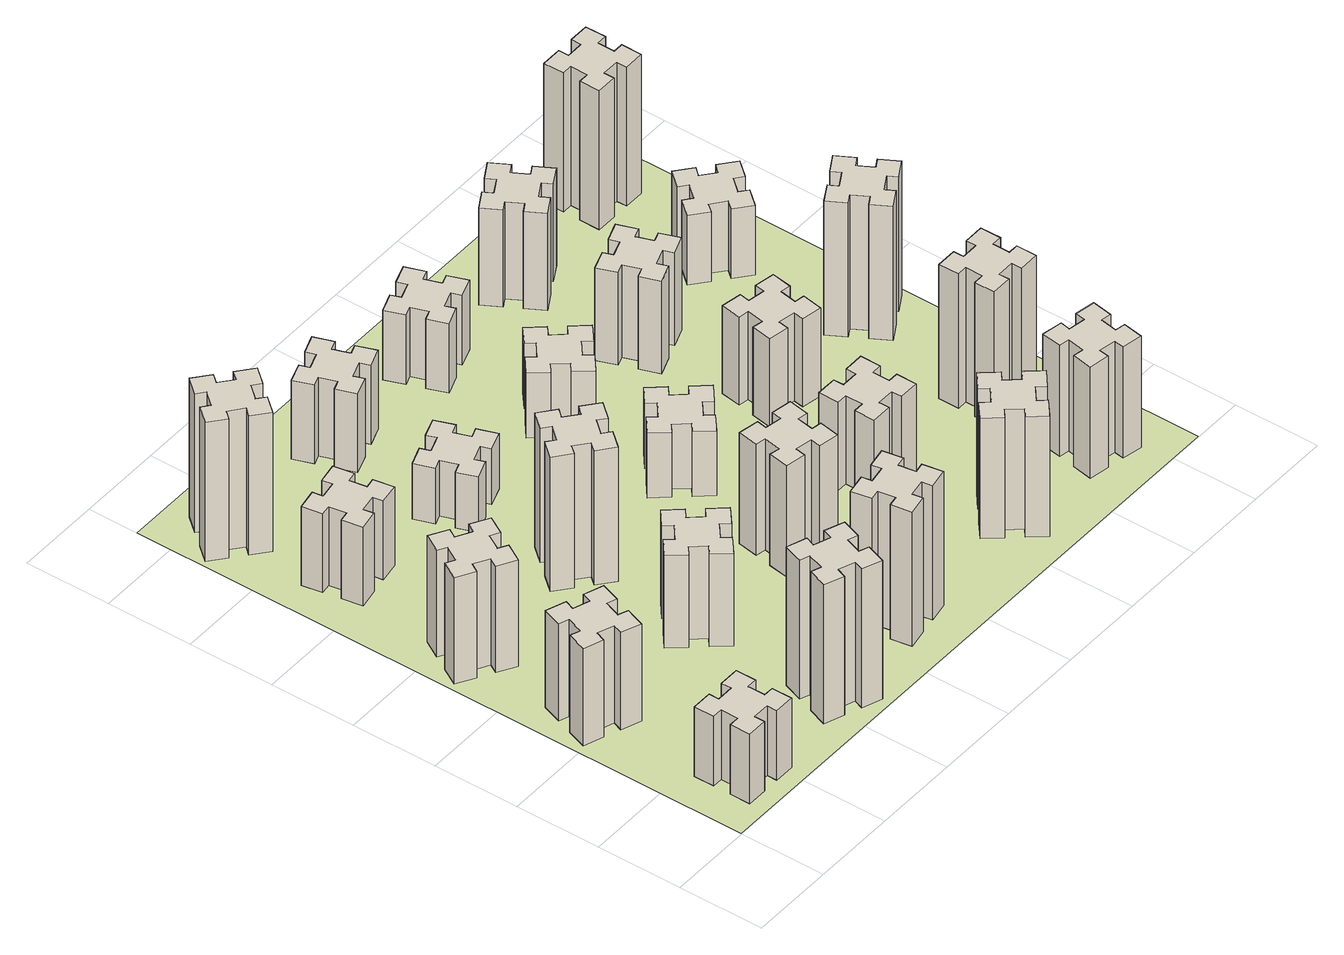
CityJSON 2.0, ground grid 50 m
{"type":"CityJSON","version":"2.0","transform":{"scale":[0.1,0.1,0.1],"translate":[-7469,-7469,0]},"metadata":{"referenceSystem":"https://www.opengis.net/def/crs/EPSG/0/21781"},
"CityObjects":{
"building1":{"type":"Building","attributes":{"class":"1000","function":"1000","usage":"1000","yearOfConstruction":2016,"roofType":"1000","measuredHeight":45,"storeysAboveGround":30,"storeysBelowGround":0},"geometry":[{"type":"Solid","lod":"1","boundaries":[[[[0,1,2,3,4,5,6,7,8,9,10,11,12,13,14,15,16,17,18,19]],[[17,16,20,21]],[[16,15,22,20]],[[15,14,23,22]],[[14,13,24,23]],[[13,12,25,24]],[[12,11,26,25]],[[11,10,27,26]],[[10,9,28,27]],[[9,8,29,28]],[[8,7,30,29]],[[7,6,31,30]],[[6,5,32,31]],[[5,4,33,32]],[[4,3,34,33]],[[3,2,35,34]],[[2,1,36,35]],[[1,0,37,36]],[[0,19,38,37]],[[19,18,39,38]],[[18,17,21,39]],[[24,25,26,27,28,29,30,31,32,33,34,35,36,37,38,39,21,20,22,23]]]]}]},
"building2":{"type":"Building","attributes":{"class":"1000","function":"1000","usage":"1000","yearOfConstruction":2016,"roofType":"1000","measuredHeight":63,"storeysAboveGround":30,"storeysBelowGround":0},"geometry":[{"type":"Solid","lod":"1","boundaries":[[[[40,41,42,43,44,45,46,47,48,49,50,51,52,53,54,55,56,57,58,59]],[[57,56,60,61]],[[56,55,62,60]],[[55,54,63,62]],[[54,53,64,63]],[[53,52,65,64]],[[52,51,66,65]],[[51,50,67,66]],[[50,49,68,67]],[[49,48,69,68]],[[48,47,70,69]],[[47,46,71,70]],[[46,45,72,71]],[[45,44,73,72]],[[44,43,74,73]],[[43,42,75,74]],[[42,41,76,75]],[[41,40,77,76]],[[40,59,78,77]],[[59,58,79,78]],[[58,57,61,79]],[[64,65,66,67,68,69,70,71,72,73,74,75,76,77,78,79,61,60,62,63]]]]}]},
"building3":{"type":"Building","attributes":{"class":"1000","function":"1000","usage":"1000","yearOfConstruction":2016,"roofType":"1000","measuredHeight":69,"storeysAboveGround":30,"storeysBelowGround":0},"geometry":[{"type":"Solid","lod":"1","boundaries":[[[[80,81,82,83,84,85,86,87,88,89,90,91,92,93,94,95,96,97,98,99]],[[97,96,100,101]],[[96,95,102,100]],[[95,94,103,102]],[[94,93,104,103]],[[93,92,105,104]],[[92,91,106,105]],[[91,90,107,106]],[[90,89,108,107]],[[89,88,109,108]],[[88,87,110,109]],[[87,86,111,110]],[[86,85,112,111]],[[85,84,113,112]],[[84,83,114,113]],[[83,82,115,114]],[[82,81,116,115]],[[81,80,117,116]],[[80,99,118,117]],[[99,98,119,118]],[[98,97,101,119]],[[104,105,106,107,108,109,110,111,112,113,114,115,116,117,118,119,101,100,102,103]]]]}]},
"building4":{"type":"Building","attributes":{"class":"1000","function":"1000","usage":"1000","yearOfConstruction":2016,"roofType":"1000","measuredHeight":51,"storeysAboveGround":30,"storeysBelowGround":0},"geometry":[{"type":"Solid","lod":"1","boundaries":[[[[120,121,122,123,124,125,126,127,128,129,130,131,132,133,134,135,136,137,138,139]],[[137,136,140,141]],[[136,135,142,140]],[[135,134,143,142]],[[134,133,144,143]],[[133,132,145,144]],[[132,131,146,145]],[[131,130,147,146]],[[130,129,148,147]],[[129,128,149,148]],[[128,127,150,149]],[[127,126,151,150]],[[126,125,152,151]],[[125,124,153,152]],[[124,123,154,153]],[[123,122,155,154]],[[122,121,156,155]],[[121,120,157,156]],[[120,139,158,157]],[[139,138,159,158]],[[138,137,141,159]],[[144,145,146,147,148,149,150,151,152,153,154,155,156,157,158,159,141,140,142,143]]]]}]},
"building5":{"type":"Building","attributes":{"class":"1000","function":"1000","usage":"1000","yearOfConstruction":2016,"roofType":"1000","measuredHeight":90,"storeysAboveGround":30,"storeysBelowGround":0},"geometry":[{"type":"Solid","lod":"1","boundaries":[[[[160,161,162,163,164,165,166,167,168,169,170,171,172,173,174,175,176,177,178,179]],[[177,176,180,181]],[[176,175,182,180]],[[175,174,183,182]],[[174,173,184,183]],[[173,172,185,184]],[[172,171,186,185]],[[171,170,187,186]],[[170,169,188,187]],[[169,168,189,188]],[[168,167,190,189]],[[167,166,191,190]],[[166,165,192,191]],[[165,164,193,192]],[[164,163,194,193]],[[163,162,195,194]],[[162,161,196,195]],[[161,160,197,196]],[[160,179,198,197]],[[179,178,199,198]],[[178,177,181,199]],[[184,185,186,187,188,189,190,191,192,193,194,195,196,197,198,199,181,180,182,183]]]]}]},
"building6":{"type":"Building","attributes":{"class":"1000","function":"1000","usage":"1000","yearOfConstruction":2016,"roofType":"1000","measuredHeight":90,"storeysAboveGround":30,"storeysBelowGround":0},"geometry":[{"type":"Solid","lod":"1","boundaries":[[[[200,201,202,203,204,205,206,207,208,209,210,211,212,213,214,215,216,217,218,219]],[[217,216,220,221]],[[216,215,222,220]],[[215,214,223,222]],[[214,213,224,223]],[[213,212,225,224]],[[212,211,226,225]],[[211,210,227,226]],[[210,209,228,227]],[[209,208,229,228]],[[208,207,230,229]],[[207,206,231,230]],[[206,205,232,231]],[[205,204,233,232]],[[204,203,234,233]],[[203,202,235,234]],[[202,201,236,235]],[[201,200,237,236]],[[200,219,238,237]],[[219,218,239,238]],[[218,217,221,239]],[[224,225,226,227,228,229,230,231,232,233,234,235,236,237,238,239,221,220,222,223]]]]}]},
"building7":{"type":"Building","attributes":{"class":"1000","function":"1000","usage":"1000","yearOfConstruction":2016,"roofType":"1000","measuredHeight":60,"storeysAboveGround":30,"storeysBelowGround":0},"geometry":[{"type":"Solid","lod":"1","boundaries":[[[[240,241,242,243,244,245,246,247,248,249,250,251,252,253,254,255,256,257,258,259]],[[257,256,260,261]],[[256,255,262,260]],[[255,254,263,262]],[[254,253,264,263]],[[253,252,265,264]],[[252,251,266,265]],[[251,250,267,266]],[[250,249,268,267]],[[249,248,269,268]],[[248,247,270,269]],[[247,246,271,270]],[[246,245,272,271]],[[245,244,273,272]],[[244,243,274,273]],[[243,242,275,274]],[[242,241,276,275]],[[241,240,277,276]],[[240,259,278,277]],[[259,258,279,278]],[[258,257,261,279]],[[264,265,266,267,268,269,270,271,272,273,274,275,276,277,278,279,261,260,262,263]]]]}]},
"building8":{"type":"Building","attributes":{"class":"1000","function":"1000","usage":"1000","yearOfConstruction":2016,"roofType":"1000","measuredHeight":87,"storeysAboveGround":30,"storeysBelowGround":0},"geometry":[{"type":"Solid","lod":"1","boundaries":[[[[280,281,282,283,284,285,286,287,288,289,290,291,292,293,294,295,296,297,298,299]],[[297,296,300,301]],[[296,295,302,300]],[[295,294,303,302]],[[294,293,304,303]],[[293,292,305,304]],[[292,291,306,305]],[[291,290,307,306]],[[290,289,308,307]],[[289,288,309,308]],[[288,287,310,309]],[[287,286,311,310]],[[286,285,312,311]],[[285,284,313,312]],[[284,283,314,313]],[[283,282,315,314]],[[282,281,316,315]],[[281,280,317,316]],[[280,299,318,317]],[[299,298,319,318]],[[298,297,301,319]],[[304,305,306,307,308,309,310,311,312,313,314,315,316,317,318,319,301,300,302,303]]]]}]},
"building9":{"type":"Building","attributes":{"class":"1000","function":"1000","usage":"1000","yearOfConstruction":2016,"roofType":"1000","measuredHeight":87,"storeysAboveGround":30,"storeysBelowGround":0},"geometry":[{"type":"Solid","lod":"1","boundaries":[[[[320,321,322,323,324,325,326,327,328,329,330,331,332,333,334,335,336,337,338,339]],[[337,336,340,341]],[[336,335,342,340]],[[335,334,343,342]],[[334,333,344,343]],[[333,332,345,344]],[[332,331,346,345]],[[331,330,347,346]],[[330,329,348,347]],[[329,328,349,348]],[[328,327,350,349]],[[327,326,351,350]],[[326,325,352,351]],[[325,324,353,352]],[[324,323,354,353]],[[323,322,355,354]],[[322,321,356,355]],[[321,320,357,356]],[[320,339,358,357]],[[339,338,359,358]],[[338,337,341,359]],[[344,345,346,347,348,349,350,351,352,353,354,355,356,357,358,359,341,340,342,343]]]]}]},
"building10":{"type":"Building","attributes":{"class":"1000","function":"1000","usage":"1000","yearOfConstruction":2016,"roofType":"1000","measuredHeight":36,"storeysAboveGround":30,"storeysBelowGround":0},"geometry":[{"type":"Solid","lod":"1","boundaries":[[[[360,361,362,363,364,365,366,367,368,369,370,371,372,373,374,375,376,377,378,379]],[[377,376,380,381]],[[376,375,382,380]],[[375,374,383,382]],[[374,373,384,383]],[[373,372,385,384]],[[372,371,386,385]],[[371,370,387,386]],[[370,369,388,387]],[[369,368,389,388]],[[368,367,390,389]],[[367,366,391,390]],[[366,365,392,391]],[[365,364,393,392]],[[364,363,394,393]],[[363,362,395,394]],[[362,361,396,395]],[[361,360,397,396]],[[360,379,398,397]],[[379,378,399,398]],[[378,377,381,399]],[[384,385,386,387,388,389,390,391,392,393,394,395,396,397,398,399,381,380,382,383]]]]}]},
"building11":{"type":"Building","attributes":{"class":"1000","function":"1000","usage":"1000","yearOfConstruction":2016,"roofType":"1000","measuredHeight":51,"storeysAboveGround":30,"storeysBelowGround":0},"geometry":[{"type":"Solid","lod":"1","boundaries":[[[[400,401,402,403,404,405,406,407,408,409,410,411,412,413,414,415,416,417,418,419]],[[417,416,420,421]],[[416,415,422,420]],[[415,414,423,422]],[[414,413,424,423]],[[413,412,425,424]],[[412,411,426,425]],[[411,410,427,426]],[[410,409,428,427]],[[409,408,429,428]],[[408,407,430,429]],[[407,406,431,430]],[[406,405,432,431]],[[405,404,433,432]],[[404,403,434,433]],[[403,402,435,434]],[[402,401,436,435]],[[401,400,437,436]],[[400,419,438,437]],[[419,418,439,438]],[[418,417,421,439]],[[424,425,426,427,428,429,430,431,432,433,434,435,436,437,438,439,421,420,422,423]]]]}]},
"building12":{"type":"Building","attributes":{"class":"1000","function":"1000","usage":"1000","yearOfConstruction":2016,"roofType":"1000","measuredHeight":72,"storeysAboveGround":30,"storeysBelowGround":0},"geometry":[{"type":"Solid","lod":"1","boundaries":[[[[440,441,442,443,444,445,446,447,448,449,450,451,452,453,454,455,456,457,458,459]],[[457,456,460,461]],[[456,455,462,460]],[[455,454,463,462]],[[454,453,464,463]],[[453,452,465,464]],[[452,451,466,465]],[[451,450,467,466]],[[450,449,468,467]],[[449,448,469,468]],[[448,447,470,469]],[[447,446,471,470]],[[446,445,472,471]],[[445,444,473,472]],[[444,443,474,473]],[[443,442,475,474]],[[442,441,476,475]],[[441,440,477,476]],[[440,459,478,477]],[[459,458,479,478]],[[458,457,461,479]],[[464,465,466,467,468,469,470,471,472,473,474,475,476,477,478,479,461,460,462,463]]]]}]},
"building13":{"type":"Building","attributes":{"class":"1000","function":"1000","usage":"1000","yearOfConstruction":2016,"roofType":"1000","measuredHeight":42,"storeysAboveGround":30,"storeysBelowGround":0},"geometry":[{"type":"Solid","lod":"1","boundaries":[[[[480,481,482,483,484,485,486,487,488,489,490,491,492,493,494,495,496,497,498,499]],[[497,496,500,501]],[[496,495,502,500]],[[495,494,503,502]],[[494,493,504,503]],[[493,492,505,504]],[[492,491,506,505]],[[491,490,507,506]],[[490,489,508,507]],[[489,488,509,508]],[[488,487,510,509]],[[487,486,511,510]],[[486,485,512,511]],[[485,484,513,512]],[[484,483,514,513]],[[483,482,515,514]],[[482,481,516,515]],[[481,480,517,516]],[[480,499,518,517]],[[499,498,519,518]],[[498,497,501,519]],[[504,505,506,507,508,509,510,511,512,513,514,515,516,517,518,519,501,500,502,503]]]]}]},
"building14":{"type":"Building","attributes":{"class":"1000","function":"1000","usage":"1000","yearOfConstruction":2016,"roofType":"1000","measuredHeight":42,"storeysAboveGround":30,"storeysBelowGround":0},"geometry":[{"type":"Solid","lod":"1","boundaries":[[[[520,521,522,523,524,525,526,527,528,529,530,531,532,533,534,535,536,537,538,539]],[[537,536,540,541]],[[536,535,542,540]],[[535,534,543,542]],[[534,533,544,543]],[[533,532,545,544]],[[532,531,546,545]],[[531,530,547,546]],[[530,529,548,547]],[[529,528,549,548]],[[528,527,550,549]],[[527,526,551,550]],[[526,525,552,551]],[[525,524,553,552]],[[524,523,554,553]],[[523,522,555,554]],[[522,521,556,555]],[[521,520,557,556]],[[520,539,558,557]],[[539,538,559,558]],[[538,537,541,559]],[[544,545,546,547,548,549,550,551,552,553,554,555,556,557,558,559,541,540,542,543]]]]}]},
"building15":{"type":"Building","attributes":{"class":"1000","function":"1000","usage":"1000","yearOfConstruction":2016,"roofType":"1000","measuredHeight":78,"storeysAboveGround":30,"storeysBelowGround":0},"geometry":[{"type":"Solid","lod":"1","boundaries":[[[[560,561,562,563,564,565,566,567,568,569,570,571,572,573,574,575,576,577,578,579]],[[577,576,580,581]],[[576,575,582,580]],[[575,574,583,582]],[[574,573,584,583]],[[573,572,585,584]],[[572,571,586,585]],[[571,570,587,586]],[[570,569,588,587]],[[569,568,589,588]],[[568,567,590,589]],[[567,566,591,590]],[[566,565,592,591]],[[565,564,593,592]],[[564,563,594,593]],[[563,562,595,594]],[[562,561,596,595]],[[561,560,597,596]],[[560,579,598,597]],[[579,578,599,598]],[[578,577,581,599]],[[584,585,586,587,588,589,590,591,592,593,594,595,596,597,598,599,581,580,582,583]]]]}]},
"building16":{"type":"Building","attributes":{"class":"1000","function":"1000","usage":"1000","yearOfConstruction":2016,"roofType":"1000","measuredHeight":57,"storeysAboveGround":30,"storeysBelowGround":0},"geometry":[{"type":"Solid","lod":"1","boundaries":[[[[600,601,602,603,604,605,606,607,608,609,610,611,612,613,614,615,616,617,618,619]],[[617,616,620,621]],[[616,615,622,620]],[[615,614,623,622]],[[614,613,624,623]],[[613,612,625,624]],[[612,611,626,625]],[[611,610,627,626]],[[610,609,628,627]],[[609,608,629,628]],[[608,607,630,629]],[[607,606,631,630]],[[606,605,632,631]],[[605,604,633,632]],[[604,603,634,633]],[[603,602,635,634]],[[602,601,636,635]],[[601,600,637,636]],[[600,619,638,637]],[[619,618,639,638]],[[618,617,621,639]],[[624,625,626,627,628,629,630,631,632,633,634,635,636,637,638,639,621,620,622,623]]]]}]},
"building17":{"type":"Building","attributes":{"class":"1000","function":"1000","usage":"1000","yearOfConstruction":2016,"roofType":"1000","measuredHeight":45,"storeysAboveGround":30,"storeysBelowGround":0},"geometry":[{"type":"Solid","lod":"1","boundaries":[[[[640,641,642,643,644,645,646,647,648,649,650,651,652,653,654,655,656,657,658,659]],[[657,656,660,661]],[[656,655,662,660]],[[655,654,663,662]],[[654,653,664,663]],[[653,652,665,664]],[[652,651,666,665]],[[651,650,667,666]],[[650,649,668,667]],[[649,648,669,668]],[[648,647,670,669]],[[647,646,671,670]],[[646,645,672,671]],[[645,644,673,672]],[[644,643,674,673]],[[643,642,675,674]],[[642,641,676,675]],[[641,640,677,676]],[[640,659,678,677]],[[659,658,679,678]],[[658,657,661,679]],[[664,665,666,667,668,669,670,671,672,673,674,675,676,677,678,679,661,660,662,663]]]]}]},
"building18":{"type":"Building","attributes":{"class":"1000","function":"1000","usage":"1000","yearOfConstruction":2016,"roofType":"1000","measuredHeight":57,"storeysAboveGround":30,"storeysBelowGround":0},"geometry":[{"type":"Solid","lod":"1","boundaries":[[[[680,681,682,683,684,685,686,687,688,689,690,691,692,693,694,695,696,697,698,699]],[[697,696,700,701]],[[696,695,702,700]],[[695,694,703,702]],[[694,693,704,703]],[[693,692,705,704]],[[692,691,706,705]],[[691,690,707,706]],[[690,689,708,707]],[[689,688,709,708]],[[688,687,710,709]],[[687,686,711,710]],[[686,685,712,711]],[[685,684,713,712]],[[684,683,714,713]],[[683,682,715,714]],[[682,681,716,715]],[[681,680,717,716]],[[680,699,718,717]],[[699,698,719,718]],[[698,697,701,719]],[[704,705,706,707,708,709,710,711,712,713,714,715,716,717,718,719,701,700,702,703]]]]}]},
"building19":{"type":"Building","attributes":{"class":"1000","function":"1000","usage":"1000","yearOfConstruction":2016,"roofType":"1000","measuredHeight":60,"storeysAboveGround":30,"storeysBelowGround":0},"geometry":[{"type":"Solid","lod":"1","boundaries":[[[[720,721,722,723,724,725,726,727,728,729,730,731,732,733,734,735,736,737,738,739]],[[737,736,740,741]],[[736,735,742,740]],[[735,734,743,742]],[[734,733,744,743]],[[733,732,745,744]],[[732,731,746,745]],[[731,730,747,746]],[[730,729,748,747]],[[729,728,749,748]],[[728,727,750,749]],[[727,726,751,750]],[[726,725,752,751]],[[725,724,753,752]],[[724,723,754,753]],[[723,722,755,754]],[[722,721,756,755]],[[721,720,757,756]],[[720,739,758,757]],[[739,738,759,758]],[[738,737,741,759]],[[744,745,746,747,748,749,750,751,752,753,754,755,756,757,758,759,741,740,742,743]]]]}]},
"building20":{"type":"Building","attributes":{"class":"1000","function":"1000","usage":"1000","yearOfConstruction":2016,"roofType":"1000","measuredHeight":72,"storeysAboveGround":30,"storeysBelowGround":0},"geometry":[{"type":"Solid","lod":"1","boundaries":[[[[760,761,762,763,764,765,766,767,768,769,770,771,772,773,774,775,776,777,778,779]],[[777,776,780,781]],[[776,775,782,780]],[[775,774,783,782]],[[774,773,784,783]],[[773,772,785,784]],[[772,771,786,785]],[[771,770,787,786]],[[770,769,788,787]],[[769,768,789,788]],[[768,767,790,789]],[[767,766,791,790]],[[766,765,792,791]],[[765,764,793,792]],[[764,763,794,793]],[[763,762,795,794]],[[762,761,796,795]],[[761,760,797,796]],[[760,779,798,797]],[[779,778,799,798]],[[778,777,781,799]],[[784,785,786,787,788,789,790,791,792,793,794,795,796,797,798,799,781,780,782,783]]]]}]},
"building21":{"type":"Building","attributes":{"class":"1000","function":"1000","usage":"1000","yearOfConstruction":2016,"roofType":"1000","measuredHeight":63,"storeysAboveGround":30,"storeysBelowGround":0},"geometry":[{"type":"Solid","lod":"1","boundaries":[[[[800,801,802,803,804,805,806,807,808,809,810,811,812,813,814,815,816,817,818,819]],[[817,816,820,821]],[[816,815,822,820]],[[815,814,823,822]],[[814,813,824,823]],[[813,812,825,824]],[[812,811,826,825]],[[811,810,827,826]],[[810,809,828,827]],[[809,808,829,828]],[[808,807,830,829]],[[807,806,831,830]],[[806,805,832,831]],[[805,804,833,832]],[[804,803,834,833]],[[803,802,835,834]],[[802,801,836,835]],[[801,800,837,836]],[[800,819,838,837]],[[819,818,839,838]],[[818,817,821,839]],[[824,825,826,827,828,829,830,831,832,833,834,835,836,837,838,839,821,820,822,823]]]]}]},
"building22":{"type":"Building","attributes":{"class":"1000","function":"1000","usage":"1000","yearOfConstruction":2016,"roofType":"1000","measuredHeight":87,"storeysAboveGround":30,"storeysBelowGround":0},"geometry":[{"type":"Solid","lod":"1","boundaries":[[[[840,841,842,843,844,845,846,847,848,849,850,851,852,853,854,855,856,857,858,859]],[[857,856,860,861]],[[856,855,862,860]],[[855,854,863,862]],[[854,853,864,863]],[[853,852,865,864]],[[852,851,866,865]],[[851,850,867,866]],[[850,849,868,867]],[[849,848,869,868]],[[848,847,870,869]],[[847,846,871,870]],[[846,845,872,871]],[[845,844,873,872]],[[844,843,874,873]],[[843,842,875,874]],[[842,841,876,875]],[[841,840,877,876]],[[840,859,878,877]],[[859,858,879,878]],[[858,857,861,879]],[[864,865,866,867,868,869,870,871,872,873,874,875,876,877,878,879,861,860,862,863]]]]}]},
"building23":{"type":"Building","attributes":{"class":"1000","function":"1000","usage":"1000","yearOfConstruction":2016,"roofType":"1000","measuredHeight":87,"storeysAboveGround":30,"storeysBelowGround":0},"geometry":[{"type":"Solid","lod":"1","boundaries":[[[[880,881,882,883,884,885,886,887,888,889,890,891,892,893,894,895,896,897,898,899]],[[897,896,900,901]],[[896,895,902,900]],[[895,894,903,902]],[[894,893,904,903]],[[893,892,905,904]],[[892,891,906,905]],[[891,890,907,906]],[[890,889,908,907]],[[889,888,909,908]],[[888,887,910,909]],[[887,886,911,910]],[[886,885,912,911]],[[885,884,913,912]],[[884,883,914,913]],[[883,882,915,914]],[[882,881,916,915]],[[881,880,917,916]],[[880,899,918,917]],[[899,898,919,918]],[[898,897,901,919]],[[904,905,906,907,908,909,910,911,912,913,914,915,916,917,918,919,901,900,902,903]]]]}]},
"building24":{"type":"Building","attributes":{"class":"1000","function":"1000","usage":"1000","yearOfConstruction":2016,"roofType":"1000","measuredHeight":45,"storeysAboveGround":30,"storeysBelowGround":0},"geometry":[{"type":"Solid","lod":"1","boundaries":[[[[920,921,922,923,924,925,926,927,928,929,930,931,932,933,934,935,936,937,938,939]],[[937,936,940,941]],[[936,935,942,940]],[[935,934,943,942]],[[934,933,944,943]],[[933,932,945,944]],[[932,931,946,945]],[[931,930,947,946]],[[930,929,948,947]],[[929,928,949,948]],[[928,927,950,949]],[[927,926,951,950]],[[926,925,952,951]],[[925,924,953,952]],[[924,923,954,953]],[[923,922,955,954]],[[922,921,956,955]],[[921,920,957,956]],[[920,939,958,957]],[[939,938,959,958]],[[938,937,941,959]],[[944,945,946,947,948,949,950,951,952,953,954,955,956,957,958,959,941,940,942,943]]]]}]},
"building25":{"type":"Building","attributes":{"class":"1000","function":"1000","usage":"1000","yearOfConstruction":2016,"roofType":"1000","measuredHeight":90,"storeysAboveGround":30,"storeysBelowGround":0},"geometry":[{"type":"Solid","lod":"1","boundaries":[[[[960,961,962,963,964,965,966,967,968,969,970,971,972,973,974,975,976,977,978,979]],[[977,976,980,981]],[[976,975,982,980]],[[975,974,983,982]],[[974,973,984,983]],[[973,972,985,984]],[[972,971,986,985]],[[971,970,987,986]],[[970,969,988,987]],[[969,968,989,988]],[[968,967,990,989]],[[967,966,991,990]],[[966,965,992,991]],[[965,964,993,992]],[[964,963,994,993]],[[963,962,995,994]],[[962,961,996,995]],[[961,960,997,996]],[[960,979,998,997]],[[979,978,999,998]],[[978,977,981,999]],[[984,985,986,987,988,989,990,991,992,993,994,995,996,997,998,999,981,980,982,983]]]]}]},
"landuse1":{"type":"LandUse","attributes":{"name":"plot1","function":"1010"},"geometry":[{"type":"MultiSurface","lod":"1","boundaries":[[[1000,1001,1002,1003]]]}]}
},
"vertices":[
[265,325,0],[265,225,0],[205,225,0],[205,105,0],[325,105,0],[325,165,0],[425,165,0],[425,105,0],[545,105,0],[545,225,0],[485,225,0],[485,325,0],[545,325,0],[545,445,0],[425,445,0],[425,385,0],[325,385,0],[325,445,0],[205,445,0],[205,325,0],[325,385,450],[325,445,450],[425,385,450],[425,445,450],[545,445,450],[545,325,450],[485,325,450],[485,225,450],[545,225,450],[545,105,450],[425,105,450],[425,165,450],[325,165,450],[325,105,450],[205,105,450],[205,225,450],[265,225,450],[265,325,450],[205,325,450],[205,445,450],
[189,1200,0],[155,1106,0],[99,1127,0],[57,1014,0],[170,973,0],[191,1029,0],[285,995,0],[264,939,0],[377,897,0],[418,1010,0],[362,1031,0],[396,1125,0],[452,1104,0],[493,1217,0],[380,1258,0],[360,1202,0],[266,1236,0],[287,1292,0],[174,1333,0],[133,1220,0],[266,1236,630],[287,1292,630],[360,1202,630],[380,1258,630],[493,1217,630],[452,1104,630],[396,1125,630],[362,1031,630],[418,1010,630],[377,897,630],[264,939,630],[285,995,630],[191,1029,630],[170,973,630],[57,1014,630],[99,1127,630],[155,1106,630],[189,1200,630],[133,1220,630],[174,1333,630],
[374,1926,0],[287,1976,0],[317,2028,0],[213,2088,0],[153,1984,0],[205,1954,0],[155,1867,0],[103,1897,0],[43,1793,0],[147,1733,0],[177,1785,0],[264,1735,0],[234,1683,0],[338,1623,0],[398,1727,0],[346,1757,0],[396,1844,0],[448,1814,0],[508,1918,0],[404,1978,0],[396,1844,690],[448,1814,690],[346,1757,690],[398,1727,690],[338,1623,690],[234,1683,690],[264,1735,690],[177,1785,690],[147,1733,690],[43,1793,690],[103,1897,690],[155,1867,690],[205,1954,690],[153,1984,690],[213,2088,690],[317,2028,690],[287,1976,690],[374,1926,690],[404,1978,690],[508,1918,690],
[405,2812,0],[307,2795,0],[297,2854,0],[178,2833,0],[199,2715,0],[258,2725,0],[276,2627,0],[217,2617,0],[237,2498,0],[356,2519,0],[345,2578,0],[444,2596,0],[454,2537,0],[572,2557,0],[551,2676,0],[492,2665,0],[475,2764,0],[534,2774,0],[513,2892,0],[395,2871,0],[475,2764,510],[534,2774,510],[492,2665,510],[551,2676,510],[572,2557,510],[454,2537,510],[444,2596,510],[345,2578,510],[356,2519,510],[237,2498,510],[217,2617,510],[276,2627,510],[258,2725,510],[199,2715,510],[178,2833,510],[297,2854,510],[307,2795,510],[405,2812,510],[395,2871,510],[513,2892,510],
[1029,360,0],[995,266,0],[939,287,0],[897,174,0],[1010,133,0],[1031,189,0],[1125,155,0],[1104,99,0],[1217,57,0],[1258,170,0],[1202,191,0],[1236,285,0],[1292,264,0],[1333,377,0],[1220,418,0],[1200,362,0],[1106,396,0],[1127,452,0],[1014,493,0],[973,380,0],[1106,396,900],[1127,452,900],[1200,362,900],[1220,418,900],[1333,377,900],[1292,264,900],[1236,285,900],[1202,191,900],[1258,170,900],[1217,57,900],[1104,99,900],[1125,155,900],[1031,189,900],[1010,133,900],[897,174,900],[939,287,900],[995,266,900],[1029,360,900],[973,380,900],[1014,493,900],
[384,3387,0],[308,3452,0],[346,3498,0],[254,3575,0],[177,3483,0],[223,3444,0],[159,3368,0],[113,3406,0],[36,3314,0],[128,3237,0],[166,3283,0],[243,3219,0],[204,3173,0],[296,3096,0],[373,3188,0],[327,3226,0],[392,3303,0],[438,3264,0],[515,3356,0],[423,3433,0],[392,3303,900],[438,3264,900],[327,3226,900],[373,3188,900],[296,3096,900],[204,3173,900],[243,3219,900],[166,3283,900],[128,3237,900],[36,3314,900],[113,3406,900],[159,3368,900],[223,3444,900],[177,3483,900],[254,3575,900],[346,3498,900],[308,3452,900],[384,3387,900],[423,3433,900],[515,3356,900],
[1148,999,0],[1224,1063,0],[1263,1017,0],[1355,1094,0],[1278,1186,0],[1232,1148,0],[1167,1224,0],[1213,1263,0],[1136,1355,0],[1044,1278,0],[1083,1232,0],[1006,1167,0],[968,1213,0],[876,1136,0],[953,1044,0],[999,1083,0],[1063,1006,0],[1017,968,0],[1094,876,0],[1186,953,0],[1063,1006,600],[1017,968,600],[999,1083,600],[953,1044,600],[876,1136,600],[968,1213,600],[1006,1167,600],[1083,1232,600],[1044,1278,600],[1136,1355,600],[1213,1263,600],[1167,1224,600],[1232,1148,600],[1278,1186,600],[1355,1094,600],[1263,1017,600],[1224,1063,600],[1148,999,600],[1186,953,600],[1094,876,600],
[1006,1803,0],[1083,1739,0],[1044,1693,0],[1136,1616,0],[1213,1708,0],[1167,1746,0],[1232,1823,0],[1278,1784,0],[1355,1876,0],[1263,1953,0],[1224,1907,0],[1148,1972,0],[1186,2018,0],[1094,2095,0],[1017,2003,0],[1063,1964,0],[999,1888,0],[953,1926,0],[876,1834,0],[968,1757,0],[999,1888,870],[953,1926,870],[1063,1964,870],[1017,2003,870],[1094,2095,870],[1186,2018,870],[1148,1972,870],[1224,1907,870],[1263,1953,870],[1355,1876,870],[1278,1784,870],[1232,1823,870],[1167,1746,870],[1213,1708,870],[1136,1616,870],[1044,1693,870],[1083,1739,870],[1006,1803,870],[968,1757,870],[876,1834,870],
[1785,492,0],[1687,475,0],[1677,534,0],[1558,513,0],[1579,395,0],[1638,405,0],[1656,307,0],[1597,297,0],[1617,178,0],[1736,199,0],[1725,258,0],[1824,276,0],[1834,217,0],[1952,237,0],[1931,356,0],[1872,345,0],[1855,444,0],[1914,454,0],[1893,572,0],[1775,551,0],[1855,444,870],[1914,454,870],[1872,345,870],[1931,356,870],[1952,237,870],[1834,217,870],[1824,276,870],[1725,258,870],[1736,199,870],[1617,178,870],[1597,297,870],[1656,307,870],[1638,405,870],[1579,395,870],[1558,513,870],[1677,534,870],[1687,475,870],[1785,492,870],[1775,551,870],[1893,572,870],
[1106,2475,0],[1200,2509,0],[1220,2453,0],[1333,2494,0],[1292,2607,0],[1236,2586,0],[1202,2680,0],[1258,2700,0],[1217,2813,0],[1104,2772,0],[1125,2716,0],[1031,2682,0],[1010,2738,0],[897,2697,0],[939,2584,0],[995,2605,0],[1029,2511,0],[973,2490,0],[1014,2377,0],[1127,2419,0],[1029,2511,360],[973,2490,360],[995,2605,360],[939,2584,360],[897,2697,360],[1010,2738,360],[1031,2682,360],[1125,2716,360],[1104,2772,360],[1217,2813,360],[1258,2700,360],[1202,2680,360],[1236,2586,360],[1292,2607,360],[1333,2494,360],[1220,2453,360],[1200,2509,360],[1106,2475,360],[1127,2419,360],[1014,2377,360],
[1125,3456,0],[1031,3422,0],[1010,3478,0],[897,3437,0],[939,3324,0],[995,3345,0],[1029,3251,0],[973,3230,0],[1014,3117,0],[1127,3159,0],[1106,3215,0],[1200,3249,0],[1220,3193,0],[1333,3234,0],[1292,3347,0],[1236,3326,0],[1202,3420,0],[1258,3440,0],[1217,3553,0],[1104,3512,0],[1202,3420,510],[1258,3440,510],[1236,3326,510],[1292,3347,510],[1333,3234,510],[1220,3193,510],[1200,3249,510],[1106,3215,510],[1127,3159,510],[1014,3117,510],[973,3230,510],[1029,3251,510],[995,3345,510],[939,3324,510],[897,3437,510],[1010,3478,510],[1031,3422,510],[1125,3456,510],[1104,3512,510],[1217,3553,510],
[1924,1215,0],[1825,1232,0],[1836,1291,0],[1717,1312,0],[1697,1194,0],[1756,1184,0],[1738,1085,0],[1679,1096,0],[1658,977,0],[1777,957,0],[1787,1016,0],[1885,998,0],[1875,939,0],[1993,918,0],[2014,1037,0],[1955,1047,0],[1972,1145,0],[2031,1135,0],[2052,1253,0],[1934,1274,0],[1972,1145,720],[2031,1135,720],[1955,1047,720],[2014,1037,720],[1993,918,720],[1875,939,720],[1885,998,720],[1787,1016,720],[1777,957,720],[1658,977,720],[1679,1096,720],[1738,1085,720],[1756,1184,720],[1697,1194,720],[1717,1312,720],[1836,1291,720],[1825,1232,720],[1924,1215,720],[1934,1274,720],[2052,1253,720],
[2072,1888,0],[2007,1964,0],[2053,2003,0],[1976,2095,0],[1884,2018,0],[1923,1972,0],[1846,1907,0],[1808,1953,0],[1716,1876,0],[1793,1784,0],[1839,1823,0],[1903,1746,0],[1857,1708,0],[1934,1616,0],[2026,1693,0],[1988,1739,0],[2064,1803,0],[2103,1757,0],[2195,1834,0],[2118,1926,0],[2064,1803,420],[2103,1757,420],[1988,1739,420],[2026,1693,420],[1934,1616,420],[1857,1708,420],[1903,1746,420],[1839,1823,420],[1793,1784,420],[1716,1876,420],[1808,1953,420],[1846,1907,420],[1923,1972,420],[1884,2018,420],[1976,2095,420],[2053,2003,420],[2007,1964,420],[2072,1888,420],[2118,1926,420],[2195,1834,420],
[1988,2479,0],[2064,2543,0],[2103,2497,0],[2195,2574,0],[2118,2666,0],[2072,2628,0],[2007,2704,0],[2053,2743,0],[1976,2835,0],[1884,2758,0],[1923,2712,0],[1846,2647,0],[1808,2693,0],[1716,2616,0],[1793,2524,0],[1839,2563,0],[1903,2486,0],[1857,2448,0],[1934,2356,0],[2026,2433,0],[1903,2486,420],[1857,2448,420],[1839,2563,420],[1793,2524,420],[1716,2616,420],[1808,2693,420],[1846,2647,420],[1923,2712,420],[1884,2758,420],[1976,2835,420],[2053,2743,420],[2007,2704,420],[2072,2628,420],[2118,2666,420],[2195,2574,420],[2103,2497,420],[2064,2543,420],[1988,2479,420],[2026,2433,420],[1934,2356,420],
[2728,259,0],[2804,323,0],[2843,277,0],[2935,354,0],[2858,446,0],[2812,408,0],[2747,484,0],[2793,523,0],[2716,615,0],[2624,538,0],[2663,492,0],[2586,427,0],[2548,473,0],[2456,396,0],[2533,304,0],[2579,343,0],[2643,266,0],[2597,228,0],[2674,136,0],[2766,213,0],[2643,266,780],[2597,228,780],[2579,343,780],[2533,304,780],[2456,396,780],[2548,473,780],[2586,427,780],[2663,492,780],[2624,538,780],[2716,615,780],[2793,523,780],[2747,484,780],[2812,408,780],[2858,446,780],[2935,354,780],[2843,277,780],[2804,323,780],[2728,259,780],[2766,213,780],[2674,136,780],
[2385,1165,0],[2385,1065,0],[2325,1065,0],[2325,945,0],[2445,945,0],[2445,1005,0],[2545,1005,0],[2545,945,0],[2665,945,0],[2665,1065,0],[2605,1065,0],[2605,1165,0],[2665,1165,0],[2665,1285,0],[2545,1285,0],[2545,1225,0],[2445,1225,0],[2445,1285,0],[2325,1285,0],[2325,1165,0],[2445,1225,570],[2445,1285,570],[2545,1225,570],[2545,1285,570],[2665,1285,570],[2665,1165,570],[2605,1165,570],[2605,1065,570],[2665,1065,570],[2665,945,570],[2545,945,570],[2545,1005,570],[2445,1005,570],[2445,945,570],[2325,945,570],[2325,1065,570],[2385,1065,570],[2385,1165,570],[2325,1165,570],[2325,1285,570],
[1865,3456,0],[1771,3422,0],[1750,3478,0],[1637,3437,0],[1679,3324,0],[1735,3345,0],[1769,3251,0],[1713,3230,0],[1754,3117,0],[1867,3159,0],[1846,3215,0],[1940,3249,0],[1960,3193,0],[2073,3234,0],[2032,3347,0],[1976,3326,0],[1942,3420,0],[1998,3440,0],[1957,3553,0],[1844,3512,0],[1942,3420,450],[1998,3440,450],[1976,3326,450],[2032,3347,450],[2073,3234,450],[1960,3193,450],[1940,3249,450],[1846,3215,450],[1867,3159,450],[1754,3117,450],[1713,3230,450],[1769,3251,450],[1735,3345,450],[1679,3324,450],[1637,3437,450],[1750,3478,450],[1771,3422,450],[1865,3456,450],[1844,3512,450],[1957,3553,450],
[2627,1756,0],[2725,1738,0],[2715,1679,0],[2833,1658,0],[2854,1777,0],[2795,1787,0],[2812,1885,0],[2871,1875,0],[2892,1993,0],[2774,2014,0],[2764,1955,0],[2665,1972,0],[2676,2031,0],[2557,2052,0],[2537,1934,0],[2596,1924,0],[2578,1825,0],[2519,1836,0],[2498,1717,0],[2617,1697,0],[2578,1825,570],[2519,1836,570],[2596,1924,570],[2537,1934,570],[2557,2052,570],[2676,2031,570],[2665,1972,570],[2764,1955,570],[2774,2014,570],[2892,1993,570],[2871,1875,570],[2812,1885,570],[2795,1787,570],[2854,1777,570],[2833,1658,570],[2715,1679,570],[2725,1738,570],[2627,1756,570],[2617,1697,570],[2498,1717,570],
[2586,2475,0],[2680,2509,0],[2700,2453,0],[2813,2494,0],[2772,2607,0],[2716,2586,0],[2682,2680,0],[2738,2700,0],[2697,2813,0],[2584,2772,0],[2605,2716,0],[2511,2682,0],[2490,2738,0],[2377,2697,0],[2419,2584,0],[2475,2605,0],[2509,2511,0],[2453,2490,0],[2494,2377,0],[2607,2419,0],[2509,2511,600],[2453,2490,600],[2475,2605,600],[2419,2584,600],[2377,2697,600],[2490,2738,600],[2511,2682,600],[2605,2716,600],[2584,2772,600],[2697,2813,600],[2738,2700,600],[2682,2680,600],[2716,2586,600],[2772,2607,600],[2813,2494,600],[2700,2453,600],[2680,2509,600],[2586,2475,600],[2607,2419,600],[2494,2377,600],
[3236,444,0],[3218,345,0],[3159,356,0],[3138,237,0],[3257,217,0],[3267,276,0],[3365,258,0],[3355,199,0],[3473,178,0],[3494,297,0],[3435,307,0],[3452,405,0],[3511,395,0],[3532,513,0],[3414,534,0],[3404,475,0],[3305,492,0],[3316,551,0],[3197,572,0],[3177,454,0],[3305,492,720],[3316,551,720],[3404,475,720],[3414,534,720],[3532,513,720],[3511,395,720],[3452,405,720],[3435,307,720],[3494,297,720],[3473,178,720],[3355,199,720],[3365,258,720],[3267,276,720],[3257,217,720],[3138,237,720],[3159,356,720],[3218,345,720],[3236,444,720],[3177,454,720],[3197,572,720],
[2716,3347,0],[2666,3434,0],[2718,3464,0],[2658,3568,0],[2554,3508,0],[2584,3456,0],[2497,3406,0],[2467,3458,0],[2363,3398,0],[2423,3294,0],[2475,3324,0],[2525,3237,0],[2473,3207,0],[2533,3103,0],[2637,3163,0],[2607,3215,0],[2694,3265,0],[2724,3213,0],[2828,3273,0],[2768,3377,0],[2694,3265,630],[2724,3213,630],[2607,3215,630],[2637,3163,630],[2533,3103,630],[2473,3207,630],[2525,3237,630],[2475,3324,630],[2423,3294,630],[2363,3398,630],[2467,3458,630],[2497,3406,630],[2584,3456,630],[2554,3508,630],[2658,3568,630],[2718,3464,630],[2666,3434,630],[2716,3347,630],[2768,3377,630],[2828,3273,630],
[3285,905,0],[3385,905,0],[3385,845,0],[3505,845,0],[3505,965,0],[3445,965,0],[3445,1065,0],[3505,1065,0],[3505,1185,0],[3385,1185,0],[3385,1125,0],[3285,1125,0],[3285,1185,0],[3165,1185,0],[3165,1065,0],[3225,1065,0],[3225,965,0],[3165,965,0],[3165,845,0],[3285,845,0],[3225,965,870],[3165,965,870],[3225,1065,870],[3165,1065,870],[3165,1185,870],[3285,1185,870],[3285,1125,870],[3385,1125,870],[3385,1185,870],[3505,1185,870],[3505,1065,870],[3445,1065,870],[3445,965,870],[3505,965,870],[3505,845,870],[3385,845,870],[3385,905,870],[3285,905,870],[3285,845,870],[3165,845,870],
[3556,1867,0],[3506,1954,0],[3558,1984,0],[3498,2088,0],[3394,2028,0],[3424,1976,0],[3337,1926,0],[3307,1978,0],[3203,1918,0],[3263,1814,0],[3315,1844,0],[3365,1757,0],[3313,1727,0],[3373,1623,0],[3477,1683,0],[3447,1735,0],[3534,1785,0],[3564,1733,0],[3668,1793,0],[3608,1897,0],[3534,1785,870],[3564,1733,870],[3447,1735,870],[3477,1683,870],[3373,1623,870],[3313,1727,870],[3365,1757,870],[3315,1844,870],[3263,1814,870],[3203,1918,870],[3307,1978,870],[3337,1926,870],[3424,1976,870],[3394,2028,870],[3498,2088,870],[3558,1984,870],[3506,1954,870],[3556,1867,870],[3608,1897,870],[3668,1793,870],
[3444,2747,0],[3368,2812,0],[3406,2858,0],[3314,2935,0],[3237,2843,0],[3283,2804,0],[3219,2728,0],[3173,2766,0],[3096,2674,0],[3188,2597,0],[3226,2643,0],[3303,2579,0],[3264,2533,0],[3356,2456,0],[3433,2548,0],[3387,2586,0],[3452,2663,0],[3498,2624,0],[3575,2716,0],[3483,2793,0],[3452,2663,450],[3498,2624,450],[3387,2586,450],[3433,2548,450],[3356,2456,450],[3264,2533,450],[3303,2579,450],[3226,2643,450],[3188,2597,450],[3096,2674,450],[3173,2766,450],[3219,2728,450],[3283,2804,450],[3237,2843,450],[3314,2935,450],[3406,2858,450],[3368,2812,450],[3444,2747,450],[3483,2793,450],[3575,2716,450],
[3285,3325,0],[3385,3325,0],[3385,3265,0],[3505,3265,0],[3505,3385,0],[3445,3385,0],[3445,3485,0],[3505,3485,0],[3505,3605,0],[3385,3605,0],[3385,3545,0],[3285,3545,0],[3285,3605,0],[3165,3605,0],[3165,3485,0],[3225,3485,0],[3225,3385,0],[3165,3385,0],[3165,3265,0],[3285,3265,0],[3225,3385,900],[3165,3385,900],[3225,3485,900],[3165,3485,900],[3165,3605,900],[3285,3605,900],[3285,3545,900],[3385,3545,900],[3385,3605,900],[3505,3605,900],[3505,3485,900],[3445,3485,900],[3445,3385,900],[3505,3385,900],[3505,3265,900],[3385,3265,900],[3385,3325,900],[3285,3325,900],[3285,3265,900],[3165,3265,900],
[5,3705,0],[3705,3705,0],[3705,5,0],[5,5,0]
]}
